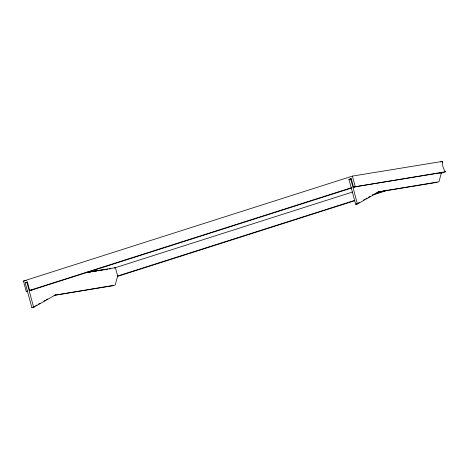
<?xml version="1.0" encoding="UTF-8"?>
<svg xmlns="http://www.w3.org/2000/svg" width="469" height="469" viewBox="0 0 469 469"><rect width="100%" height="100%" fill="white"/><g stroke="black" fill="none" stroke-linecap="round" stroke-linejoin="round"><path stroke-width="0.7" d="M27.7 291.231L26.258 291.466L23.45 281.066L352.407 176.098L442.742 161.342C441.991 164.982 443.187 168.916 445.55 171.742L441.37 173.079M86.155 272.46L115.397 267.682L117.643 276.007L115.134 285.099L53.988 295.359L113.422 285.65M379.521 191.481L357.988 203.687L355.684 204.332L348.948 179.369L351.258 178.724L353.503 187.049L441.458 172.68L438.949 181.779L378.377 191.85M32.062 289.983L29.682 290.37L27.437 282.051L25.133 282.696L31.863 307.658L34.36 306.48M35.626 305.765L36.893 305.049M38.159 304.328L40.058 303.25M43.857 301.098L45.124 300.383M46.39 299.662L47.656 298.946M32.461 307.558L34.173 307.013L55.7 294.808M356.276 204.232L359.442 202.438M363.241 200.286L364.507 199.565M365.773 198.85L367.039 198.129M368.306 197.414L370.205 196.335M376.537 192.747L377.803 192.032M27.437 282.051L25.133 282.696M351.258 178.724L348.948 179.369M26.258 291.466L27.401 291.102M29.682 290.37L351.785 187.594M353.503 187.049L445.55 171.742M30.344 290.528L351.375 188.092M354.165 187.207L355.877 186.656M440.655 162.01L442.742 161.342M114.254 268.051L352.442 192.044M117.643 276.007L354.687 200.369M372.814 194.582L386.761 190.133M439.746 173.225L441.458 172.68M117.291 276.487L354.945 200.656M372.368 195.092L387.705 190.203M31.863 307.658L34.173 307.013M355.684 204.332L357.988 203.687M378.518 191.915L437.237 182.324M23.45 281.066L26.34 280.591M88.893 272.149L104.734 269.558M89.233 272.225L90.669 271.991M92.106 271.756L93.548 271.522M94.984 271.287L96.421 271.053M97.863 270.818L99.299 270.578M100.741 270.343L102.178 270.109M103.614 269.874L105.056 269.64M106.492 269.405L107.929 269.171M109.371 268.936L110.807 268.702M442.39 161.4L442.589 162.133M352.407 176.098L355.215 186.498M350.66 178.824L357.396 203.786M26.844 282.15L33.58 307.107"/></g></svg>
